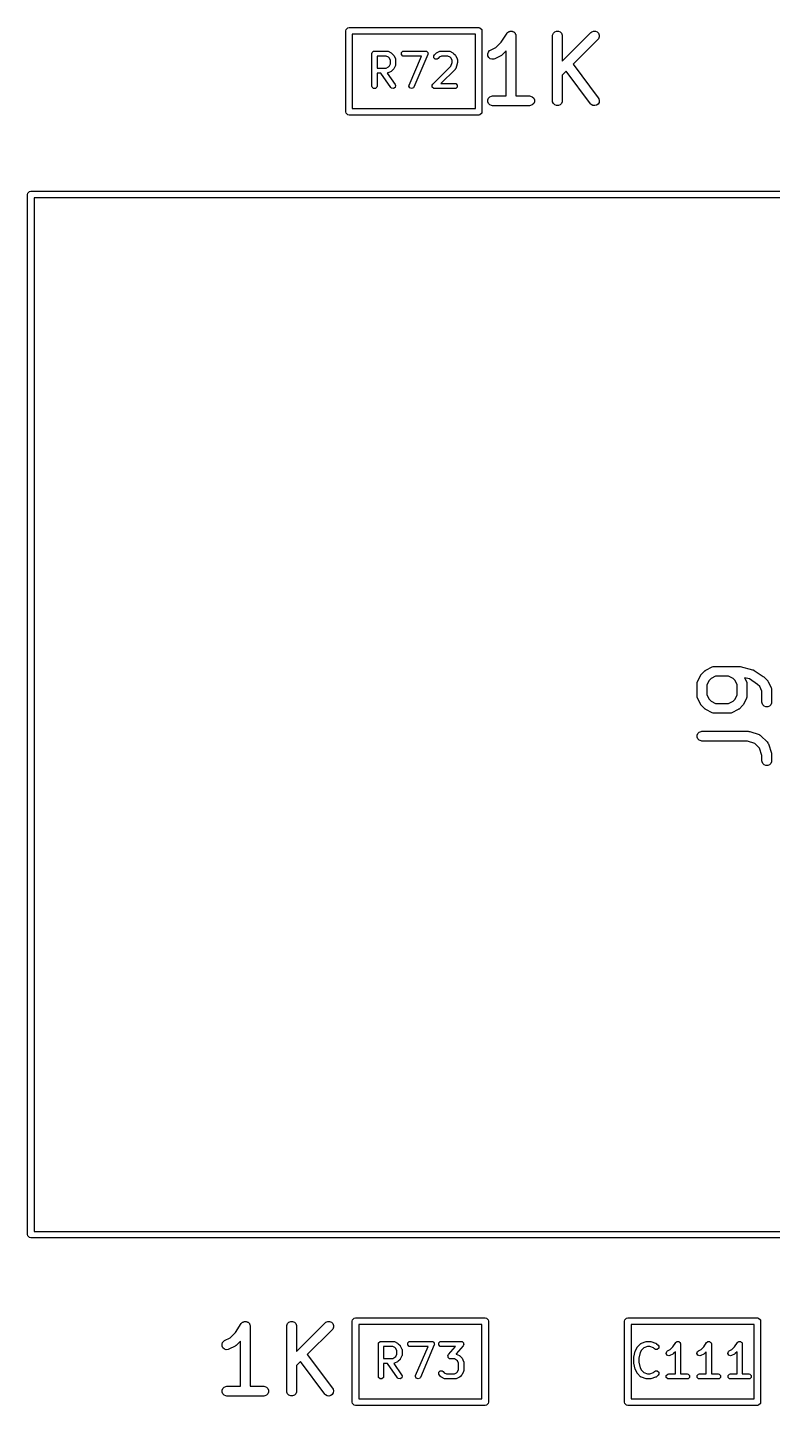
# Model space of a CAD drawing. Extents: x 1.56 to 6.49, y -4.6 to -1.37.
# Drawn here: x 1.557 to 2.009, y -3.271 to -2.434 of the extents above; entities that cross this region are included whole.
import ezdxf

# ---------------------------------------------------------------- set-up
doc = ezdxf.new("R2010")
doc.units = 0
doc.header["$MEASUREMENT"] = 0
doc.layers.add('BLACK', color=7, linetype='CONTINUOUS')

msp = doc.modelspace()

# ---------------------------------------------------------------- linework, layer by layer
at = {"layer": 'BLACK', "linetype": 'CONTINUOUS'}
for p, q in [((1.75015, -2.43527), (1.75122, -2.4342)), ((1.75122, -2.4342), (1.75197, -2.43406)), ((1.75197, -2.43406), (1.83071, -2.43406)), ((1.83071, -2.43406), (1.83146, -2.4342)), ((1.83146, -2.4342), (1.83253, -2.43527)), ((1.75, -2.43602), (1.75015, -2.43527)), ((1.75, -2.48524), (1.75, -2.43602)), ((1.75394, -2.43799), (1.75394, -2.48327)), ((1.82874, -2.43799), (1.75394, -2.43799)), ((1.82874, -2.48327), (1.82874, -2.43799)), ((1.83253, -2.43527), (1.83268, -2.43602)), ((1.83268, -2.43602), (1.83268, -2.48524)), ((1.84115, -2.44611), (1.84435, -2.44291)), ((1.84435, -2.44291), (1.84794, -2.43753)), ((1.84794, -2.43752), (1.8483, -2.43708)), ((1.84794, -2.43753), (1.84794, -2.43752)), ((1.84794, -2.43753), (1.84794, -2.43753)), ((1.84794, -2.43753), (1.84794, -2.43753)), ((1.8483, -2.43708), (1.84855, -2.43692)), ((1.84855, -2.43692), (1.84875, -2.43671)), ((1.84875, -2.43671), (1.84902, -2.4366)), ((1.84902, -2.4366), (1.84926, -2.43644)), ((1.84926, -2.43644), (1.84955, -2.43638)), ((1.84955, -2.43638), (1.84982, -2.43627)), ((1.84982, -2.43627), (1.85011, -2.43627)), ((1.85011, -2.43627), (1.85039, -2.43621)), ((1.85039, -2.43621), (1.85068, -2.43627)), ((1.85068, -2.43627), (1.85097, -2.43627)), ((1.85097, -2.43627), (1.85124, -2.43638)), ((1.85124, -2.43638), (1.85152, -2.43644)), ((1.85152, -2.43644), (1.85176, -2.4366)), ((1.85176, -2.4366), (1.85203, -2.43671)), ((1.85203, -2.43671), (1.85224, -2.43692)), ((1.85224, -2.43692), (1.85248, -2.43708)), ((1.85248, -2.43708), (1.85264, -2.43732)), ((1.85264, -2.43732), (1.85285, -2.43753)), ((1.85285, -2.43753), (1.85296, -2.43779)), ((1.85296, -2.43779), (1.85312, -2.43803)), ((1.85312, -2.43803), (1.85318, -2.43832)), ((1.85318, -2.43832), (1.85329, -2.43859)), ((1.85329, -2.43859), (1.85335, -2.43916)), ((1.85335, -2.43916), (1.85335, -2.43916)), ((1.85335, -2.43916), (1.85335, -2.43916)), ((1.85335, -2.43916), (1.85335, -2.43917)), ((1.85335, -2.43917), (1.85335, -2.47558)), ((1.87556, -2.43917), (1.87562, -2.43859)), ((1.87556, -2.47854), (1.87556, -2.43917)), ((1.87562, -2.43859), (1.87606, -2.43753)), ((1.87606, -2.43753), (1.87687, -2.43671)), ((1.87687, -2.43671), (1.87794, -2.43627)), ((1.87794, -2.43627), (1.87909, -2.43627)), ((1.87909, -2.43627), (1.88016, -2.43671)), ((1.88016, -2.43671), (1.88097, -2.43753)), ((1.88097, -2.43753), (1.88141, -2.43859)), ((1.88141, -2.43859), (1.88147, -2.43917)), ((1.88147, -2.45453), (1.89892, -2.43708)), ((1.88147, -2.43917), (1.88147, -2.45453)), ((1.9031, -2.44125), (1.88804, -2.45632)), ((1.89892, -2.43708), (1.89937, -2.43671)), ((1.89937, -2.43671), (1.90044, -2.43627)), ((1.90044, -2.43627), (1.90159, -2.43627)), ((1.90159, -2.43627), (1.90265, -2.43671)), ((1.90265, -2.43671), (1.90347, -2.43753)), ((1.90347, -2.44081), (1.9031, -2.44125)), ((1.90347, -2.43753), (1.90391, -2.43859)), ((1.90391, -2.43974), (1.90347, -2.44081)), ((1.90391, -2.43859), (1.90391, -2.43974)), ((1.76586, -2.44989), (1.76598, -2.44929)), ((1.76586, -2.46957), (1.76586, -2.44989)), ((1.76598, -2.44929), (1.76683, -2.44843)), ((1.76683, -2.44843), (1.76744, -2.44831)), ((1.76744, -2.44831), (1.77493, -2.44831)), ((1.77493, -2.44831), (1.77501, -2.44833)), ((1.77501, -2.44833), (1.77505, -2.44832)), ((1.77505, -2.44832), (1.77529, -2.44838)), ((1.77529, -2.44838), (1.77554, -2.44843)), ((1.77554, -2.44843), (1.77556, -2.44846)), ((1.77556, -2.44846), (1.77564, -2.44848)), ((1.77564, -2.44848), (1.77751, -2.44942)), ((1.77751, -2.44942), (1.77771, -2.44957)), ((1.77771, -2.44957), (1.77792, -2.44971)), ((1.77792, -2.44971), (1.77886, -2.45065)), ((1.77886, -2.45065), (1.779, -2.45086)), ((1.779, -2.45086), (1.77916, -2.45106)), ((1.77916, -2.45106), (1.78009, -2.45293)), ((1.78379, -2.44929), (1.78464, -2.44843)), ((1.78379, -2.45049), (1.78379, -2.44929)), ((1.78464, -2.45134), (1.78379, -2.45049)), ((1.78464, -2.44843), (1.78525, -2.44831)), ((1.78525, -2.44831), (1.79837, -2.44831)), ((1.79982, -2.45051), (1.79138, -2.47019)), ((1.79837, -2.44831), (1.79838, -2.44832)), ((1.79838, -2.44832), (1.79839, -2.44831)), ((1.79839, -2.44831), (1.7984, -2.44832)), ((1.7984, -2.44832), (1.79897, -2.44843)), ((1.79897, -2.44843), (1.7992, -2.44866)), ((1.7992, -2.44866), (1.7995, -2.44879)), ((1.7995, -2.44879), (1.79961, -2.44907)), ((1.79961, -2.44907), (1.79982, -2.44929)), ((1.79982, -2.44929), (1.79982, -2.44961)), ((1.79982, -2.44961), (1.79994, -2.44991)), ((1.79994, -2.44991), (1.79982, -2.45047)), ((1.79982, -2.45047), (1.79982, -2.45049)), ((1.79982, -2.45049), (1.79982, -2.4505)), ((1.79982, -2.4505), (1.79982, -2.45051)), ((1.80348, -2.45116), (1.80382, -2.45065)), ((1.80348, -2.45237), (1.80348, -2.45116)), ((1.80382, -2.45065), (1.80475, -2.44971)), ((1.80475, -2.44971), (1.80496, -2.44957)), ((1.80496, -2.44957), (1.80516, -2.44942)), ((1.80516, -2.44942), (1.80704, -2.44848)), ((1.80704, -2.44848), (1.80711, -2.44846)), ((1.80711, -2.44846), (1.80714, -2.44843)), ((1.80714, -2.44843), (1.80739, -2.44838)), ((1.80739, -2.44838), (1.80763, -2.44832)), ((1.80763, -2.44832), (1.80767, -2.44833)), ((1.80767, -2.44833), (1.80774, -2.44831)), ((1.80774, -2.44831), (1.81243, -2.44831)), ((1.81243, -2.44831), (1.81251, -2.44833)), ((1.81251, -2.44833), (1.81254, -2.44832)), ((1.81254, -2.44832), (1.81278, -2.44838)), ((1.81278, -2.44838), (1.81303, -2.44843)), ((1.81303, -2.44843), (1.81306, -2.44846)), ((1.81306, -2.44846), (1.81313, -2.44848)), ((1.81313, -2.44848), (1.81501, -2.44942)), ((1.81501, -2.44942), (1.81521, -2.44957)), ((1.81521, -2.44957), (1.81542, -2.44971)), ((1.81542, -2.44971), (1.81636, -2.45065)), ((1.81636, -2.45065), (1.8165, -2.45086)), ((1.8165, -2.45086), (1.81665, -2.45106)), ((1.81665, -2.45106), (1.81759, -2.45293)), ((1.83622, -2.45005), (1.83658, -2.44895)), ((1.8363, -2.45119), (1.83622, -2.45005)), ((1.83681, -2.45223), (1.8363, -2.45119)), ((1.83658, -2.44895), (1.83733, -2.44808)), ((1.83733, -2.44808), (1.83782, -2.44777)), ((1.83782, -2.44777), (1.84115, -2.44611)), ((1.84422, -2.45118), (1.84047, -2.45306)), ((1.84446, -2.45102), (1.84422, -2.45118)), ((1.84454, -2.451), (1.84446, -2.45102)), ((1.84462, -2.45093), (1.84454, -2.451)), ((1.84471, -2.45087), (1.84462, -2.45093)), ((1.84476, -2.45081), (1.84471, -2.45087)), ((1.84498, -2.45063), (1.84476, -2.45081)), ((1.84744, -2.44817), (1.84498, -2.45063)), ((1.84744, -2.47558), (1.84744, -2.44817)), ((1.77456, -2.45146), (1.76901, -2.45146)), ((1.76901, -2.45146), (1.76901, -2.45862)), ((1.76901, -2.45862), (1.77456, -2.45862)), ((1.77588, -2.45212), (1.77456, -2.45146)), ((1.77456, -2.45862), (1.77588, -2.45797)), ((1.77645, -2.4527), (1.77588, -2.45212)), ((1.77588, -2.45797), (1.77645, -2.45739)), ((1.77711, -2.45401), (1.77645, -2.4527)), ((1.77645, -2.45739), (1.77711, -2.45608)), ((1.77711, -2.45608), (1.77711, -2.45401)), ((1.77886, -2.45944), (1.77792, -2.46038)), ((1.779, -2.45923), (1.77886, -2.45944)), ((1.77916, -2.45903), (1.779, -2.45923)), ((1.78009, -2.45715), (1.77916, -2.45903)), ((1.78009, -2.45293), (1.78011, -2.45301)), ((1.78011, -2.45708), (1.78009, -2.45715)), ((1.78011, -2.45301), (1.78014, -2.45303)), ((1.78014, -2.45705), (1.78011, -2.45708)), ((1.78014, -2.45303), (1.78019, -2.45328)), ((1.78019, -2.4568), (1.78014, -2.45705)), ((1.78019, -2.45328), (1.78025, -2.45353)), ((1.78025, -2.45656), (1.78019, -2.4568)), ((1.78025, -2.45353), (1.78024, -2.45356)), ((1.78024, -2.45356), (1.78026, -2.45364)), ((1.78026, -2.45645), (1.78024, -2.45653)), ((1.78024, -2.45653), (1.78025, -2.45656)), ((1.78026, -2.45364), (1.78026, -2.45645)), ((1.78525, -2.45146), (1.78464, -2.45134)), ((1.79598, -2.45146), (1.78525, -2.45146)), ((1.78849, -2.46895), (1.79598, -2.45146)), ((1.80288, -2.46846), (1.81387, -2.45747)), ((1.80433, -2.45322), (1.80348, -2.45237)), ((1.80553, -2.45322), (1.80433, -2.45322)), ((1.80604, -2.45288), (1.80553, -2.45322)), ((1.8068, -2.45212), (1.80604, -2.45288)), ((1.80811, -2.45146), (1.8068, -2.45212)), ((1.81636, -2.45944), (1.8078, -2.468)), ((1.81206, -2.45146), (1.80811, -2.45146)), ((1.81337, -2.45212), (1.81206, -2.45146)), ((1.81395, -2.4527), (1.81337, -2.45212)), ((1.81387, -2.45747), (1.8146, -2.45526)), ((1.8146, -2.45401), (1.81395, -2.4527)), ((1.8146, -2.45526), (1.8146, -2.45401)), ((1.8164, -2.45937), (1.81636, -2.45944)), ((1.81643, -2.45936), (1.8164, -2.45937)), ((1.81656, -2.45914), (1.81643, -2.45936)), ((1.8167, -2.45893), (1.81656, -2.45914)), ((1.81674, -2.45882), (1.8167, -2.45889)), ((1.8167, -2.45889), (1.8167, -2.45893)), ((1.81767, -2.45601), (1.81674, -2.45882)), ((1.81759, -2.45293), (1.81761, -2.45301)), ((1.81761, -2.45301), (1.81763, -2.45303)), ((1.81763, -2.45303), (1.81768, -2.45328)), ((1.8177, -2.45576), (1.81767, -2.45601)), ((1.81768, -2.45328), (1.81775, -2.45353)), ((1.81775, -2.45551), (1.8177, -2.45576)), ((1.81775, -2.45353), (1.81774, -2.45356)), ((1.81774, -2.45356), (1.81775, -2.45364)), ((1.81775, -2.45364), (1.81775, -2.45551)), ((1.83768, -2.45298), (1.83681, -2.45223)), ((1.83878, -2.45334), (1.83768, -2.45298)), ((1.83993, -2.45326), (1.83878, -2.45334)), ((1.84047, -2.45306), (1.83993, -2.45326)), ((1.88804, -2.45632), (1.90337, -2.47676)), ((1.7713, -2.46177), (1.76901, -2.46177)), ((1.76901, -2.46177), (1.76901, -2.46957)), ((1.77739, -2.47048), (1.7713, -2.46177)), ((1.77529, -2.4617), (1.77513, -2.46175)), ((1.77513, -2.46175), (1.77997, -2.46867)), ((1.77554, -2.46165), (1.77529, -2.4617)), ((1.77556, -2.46163), (1.77554, -2.46165)), ((1.77564, -2.46161), (1.77556, -2.46163)), ((1.77751, -2.46067), (1.77564, -2.46161)), ((1.77771, -2.46052), (1.77751, -2.46067)), ((1.77792, -2.46038), (1.77771, -2.46052)), ((1.8078, -2.468), (1.81618, -2.468)), ((1.81618, -2.468), (1.81678, -2.46812)), ((1.88382, -2.46053), (1.88147, -2.46289)), ((1.88147, -2.46289), (1.88147, -2.47854)), ((1.89865, -2.48031), (1.88382, -2.46053)), ((1.76598, -2.47018), (1.76586, -2.46957)), ((1.76683, -2.47103), (1.76598, -2.47018)), ((1.76804, -2.47103), (1.76683, -2.47103)), ((1.76889, -2.47018), (1.76804, -2.47103)), ((1.76901, -2.46957), (1.76889, -2.47018)), ((1.77784, -2.4709), (1.77739, -2.47048)), ((1.77902, -2.47111), (1.77784, -2.4709)), ((1.78001, -2.47042), (1.77902, -2.47111)), ((1.77997, -2.46867), (1.78022, -2.46923)), ((1.78022, -2.46923), (1.78001, -2.47042)), ((1.78836, -2.46955), (1.78849, -2.46895)), ((1.78881, -2.47067), (1.78836, -2.46955)), ((1.78991, -2.47115), (1.78881, -2.47067)), ((1.79103, -2.4707), (1.78991, -2.47115)), ((1.79138, -2.47019), (1.79103, -2.4707)), ((1.80254, -2.46897), (1.80288, -2.46846)), ((1.80254, -2.47018), (1.80254, -2.46897)), ((1.80339, -2.47103), (1.80254, -2.47018)), ((1.80399, -2.47115), (1.80339, -2.47103)), ((1.81618, -2.47115), (1.80399, -2.47115)), ((1.81678, -2.47103), (1.81618, -2.47115)), ((1.81678, -2.46812), (1.81763, -2.46897)), ((1.81763, -2.47018), (1.81678, -2.47103)), ((1.81763, -2.46897), (1.81763, -2.47018)), ((1.83669, -2.4769), (1.8375, -2.47608)), ((1.8375, -2.47608), (1.83857, -2.47564)), ((1.83857, -2.47564), (1.83915, -2.47558)), ((1.83915, -2.47558), (1.84744, -2.47558)), ((1.85335, -2.47558), (1.86164, -2.47558)), ((1.86164, -2.47558), (1.86222, -2.47564)), ((1.86222, -2.47564), (1.86328, -2.47608)), ((1.86328, -2.47608), (1.8641, -2.4769)), ((1.75394, -2.48327), (1.82874, -2.48327)), ((1.83625, -2.47796), (1.83669, -2.4769)), ((1.83625, -2.47911), (1.83625, -2.47796)), ((1.83669, -2.48018), (1.83625, -2.47911)), ((1.8375, -2.48099), (1.83669, -2.48018)), ((1.83857, -2.48143), (1.8375, -2.48099)), ((1.83915, -2.48149), (1.83857, -2.48143)), ((1.86164, -2.48149), (1.83915, -2.48149)), ((1.86222, -2.48143), (1.86164, -2.48149)), ((1.86328, -2.48099), (1.86222, -2.48143)), ((1.8641, -2.48018), (1.86328, -2.48099)), ((1.8641, -2.4769), (1.86454, -2.47796)), ((1.86454, -2.47911), (1.8641, -2.48018)), ((1.86454, -2.47796), (1.86454, -2.47911)), ((1.87562, -2.47911), (1.87556, -2.47854)), ((1.87606, -2.48018), (1.87562, -2.47911)), ((1.87687, -2.48099), (1.87606, -2.48018)), ((1.87794, -2.48143), (1.87687, -2.48099)), ((1.87909, -2.48143), (1.87794, -2.48143)), ((1.88016, -2.48099), (1.87909, -2.48143)), ((1.88097, -2.48018), (1.88016, -2.48099)), ((1.88141, -2.47911), (1.88097, -2.48018)), ((1.88147, -2.47854), (1.88141, -2.47911)), ((1.89904, -2.48073), (1.89865, -2.48031)), ((1.90003, -2.48132), (1.89904, -2.48073)), ((1.90117, -2.48148), (1.90003, -2.48132)), ((1.90229, -2.4812), (1.90117, -2.48148)), ((1.90321, -2.48051), (1.90229, -2.4812)), ((1.9038, -2.47952), (1.90321, -2.48051)), ((1.90337, -2.47676), (1.90367, -2.47726)), ((1.90367, -2.47726), (1.90396, -2.47838)), ((1.90396, -2.47838), (1.9038, -2.47952)), ((1.75015, -2.48599), (1.75, -2.48524)), ((1.75122, -2.48705), (1.75015, -2.48599)), ((1.75197, -2.4872), (1.75122, -2.48705)), ((1.83071, -2.4872), (1.75197, -2.4872)), ((1.83146, -2.48705), (1.83071, -2.4872)), ((1.83253, -2.48599), (1.83146, -2.48705)), ((1.83268, -2.48524), (1.83253, -2.48599)), ((1.55669, -2.53543), (1.55684, -2.53468)), ((1.55684, -2.53468), (1.55791, -2.53361)), ((1.55791, -2.53361), (1.55866, -2.53346)), ((1.55866, -2.53346), (2.19921, -2.53346)), ((1.55669, -3.16693), (1.55669, -2.53543)), ((1.56063, -2.5374), (1.56063, -3.16496)), ((2.1984, -2.5374), (1.56063, -2.5374)), ((1.96369, -2.83111), (1.96557, -2.82736)), ((1.96557, -2.82736), (1.96572, -2.82712)), ((1.96572, -2.82712), (1.96575, -2.82704)), ((1.96575, -2.82704), (1.96582, -2.82696)), ((1.96582, -2.82696), (1.96587, -2.82687)), ((1.96587, -2.82687), (1.96593, -2.82682)), ((1.96593, -2.82682), (1.96612, -2.8266)), ((1.96612, -2.8266), (1.96799, -2.82472)), ((1.96799, -2.82472), (1.96822, -2.82454)), ((1.96822, -2.82454), (1.96827, -2.82448)), ((1.96827, -2.82448), (1.96836, -2.82442)), ((1.96836, -2.82442), (1.96844, -2.82435)), ((1.96844, -2.82435), (1.96851, -2.82432)), ((1.96851, -2.82432), (1.96876, -2.82417)), ((1.96876, -2.82417), (1.97251, -2.82229)), ((1.97251, -2.82229), (1.97305, -2.82209)), ((1.97305, -2.82209), (1.97316, -2.82208)), ((1.97316, -2.82208), (1.97325, -2.82204)), ((1.97325, -2.82204), (1.97383, -2.82198)), ((1.97383, -2.82198), (1.98883, -2.82198)), ((1.98883, -2.82198), (1.98893, -2.82199)), ((1.98893, -2.82199), (1.98897, -2.82199)), ((1.98897, -2.82199), (1.98919, -2.82202)), ((1.98919, -2.82202), (1.9894, -2.82204)), ((1.9894, -2.82204), (1.98944, -2.82205)), ((1.98944, -2.82205), (1.98954, -2.82207)), ((1.98954, -2.82207), (1.99704, -2.82394)), ((1.99704, -2.82394), (1.99738, -2.82407)), ((1.99738, -2.82407), (1.99745, -2.82408)), ((1.99745, -2.82408), (1.99752, -2.82411)), ((1.99752, -2.82411), (1.99759, -2.82414)), ((1.99759, -2.82414), (1.99765, -2.82418)), ((1.99765, -2.82418), (1.99797, -2.82435)), ((1.99797, -2.82435), (2.00359, -2.8281)), ((1.96338, -2.83243), (1.96344, -2.83186)), ((1.96338, -2.83993), (1.96338, -2.83243)), ((1.96344, -2.83186), (1.96348, -2.83176)), ((1.96348, -2.83165), (1.96369, -2.83111)), ((1.96348, -2.83176), (1.96348, -2.83165)), ((1.97063, -2.83043), (1.96928, -2.83313)), ((1.96928, -2.83313), (1.96928, -2.83924)), ((1.97183, -2.82924), (1.97063, -2.83043)), ((1.97453, -2.82789), (1.97183, -2.82924)), ((1.98251, -2.82789), (1.97453, -2.82789)), ((1.9852, -2.82924), (1.98251, -2.82789)), ((1.9864, -2.83043), (1.9852, -2.82924)), ((1.98775, -2.83313), (1.9864, -2.83043)), ((1.98775, -2.83924), (1.98775, -2.83313)), ((1.99512, -2.82955), (1.9922, -2.82882)), ((1.9922, -2.82882), (1.99334, -2.83111)), ((1.99334, -2.83111), (1.99355, -2.83165)), ((1.99355, -2.83165), (1.99356, -2.83176)), ((1.99356, -2.83176), (1.9936, -2.83186)), ((1.9936, -2.83186), (1.99366, -2.83243)), ((1.99366, -2.83243), (1.99366, -2.83993)), ((2.00007, -2.83285), (1.99512, -2.82955)), ((2.0014, -2.83418), (2.00007, -2.83285)), ((2.00275, -2.83688), (2.0014, -2.83418)), ((2.00359, -2.8281), (2.00359, -2.8281)), ((2.00359, -2.8281), (2.00359, -2.8281)), ((2.00359, -2.8281), (2.00381, -2.82828)), ((2.00381, -2.82828), (2.00404, -2.82847)), ((2.00404, -2.82847), (2.00404, -2.82847)), ((2.00404, -2.82847), (2.00404, -2.82847)), ((2.00404, -2.82847), (2.00591, -2.83035)), ((2.00591, -2.83035), (2.0061, -2.83057)), ((2.0061, -2.83057), (2.00616, -2.83062)), ((2.00616, -2.83062), (2.00622, -2.83071)), ((2.00622, -2.83071), (2.00628, -2.83079)), ((2.00628, -2.83079), (2.00631, -2.83086)), ((2.00631, -2.83086), (2.00647, -2.83111)), ((2.00647, -2.83111), (2.00834, -2.83486)), ((2.00834, -2.83486), (2.00855, -2.8354)), ((2.00855, -2.8354), (2.00856, -2.83551)), ((2.00856, -2.83551), (2.0086, -2.83561)), ((2.0086, -2.83561), (2.00865, -2.83618)), ((1.96344, -2.84051), (1.96338, -2.83993)), ((1.96348, -2.84061), (1.96344, -2.84051)), ((1.96348, -2.84071), (1.96348, -2.84061)), ((1.96369, -2.84125), (1.96348, -2.84071)), ((1.96557, -2.845), (1.96369, -2.84125)), ((1.96928, -2.83924), (1.97063, -2.84193)), ((1.97063, -2.84193), (1.97183, -2.84313)), ((1.97183, -2.84313), (1.97453, -2.84448)), ((1.97453, -2.84448), (1.98251, -2.84448)), ((1.98251, -2.84448), (1.9852, -2.84313)), ((1.9852, -2.84313), (1.9864, -2.84193)), ((1.9864, -2.84193), (1.98775, -2.83924)), ((1.99334, -2.84125), (1.99147, -2.845)), ((1.99355, -2.84071), (1.99334, -2.84125)), ((1.99356, -2.84061), (1.99355, -2.84071)), ((1.9936, -2.84051), (1.99356, -2.84061)), ((1.99366, -2.83993), (1.9936, -2.84051)), ((2.00275, -2.84368), (2.00275, -2.83688)), ((2.00281, -2.84426), (2.00275, -2.84368)), ((2.00325, -2.84532), (2.00281, -2.84426)), ((2.0086, -2.84426), (2.00816, -2.84532)), ((2.00865, -2.84368), (2.0086, -2.84426)), ((2.00865, -2.83618), (2.00865, -2.84368)), ((1.96572, -2.84525), (1.96557, -2.845)), ((1.96575, -2.84532), (1.96572, -2.84525)), ((1.96582, -2.8454), (1.96575, -2.84532)), ((1.96587, -2.84549), (1.96582, -2.8454)), ((1.96593, -2.84554), (1.96587, -2.84549)), ((1.96612, -2.84577), (1.96593, -2.84554)), ((1.96799, -2.84764), (1.96612, -2.84577)), ((1.96822, -2.84783), (1.96799, -2.84764)), ((1.96827, -2.84789), (1.96822, -2.84783)), ((1.96836, -2.84795), (1.96827, -2.84789)), ((1.96844, -2.84801), (1.96836, -2.84795)), ((1.96851, -2.84804), (1.96844, -2.84801)), ((1.96876, -2.8482), (1.96851, -2.84804)), ((1.97251, -2.85007), (1.96876, -2.8482)), ((1.97305, -2.85028), (1.97251, -2.85007)), ((1.97316, -2.85029), (1.97305, -2.85028)), ((1.97325, -2.85033), (1.97316, -2.85029)), ((1.97383, -2.85038), (1.97325, -2.85033)), ((1.9832, -2.85038), (1.97383, -2.85038)), ((1.98378, -2.85033), (1.9832, -2.85038)), ((1.98388, -2.85029), (1.98378, -2.85033)), ((1.98398, -2.85028), (1.98388, -2.85029)), ((1.98452, -2.85007), (1.98398, -2.85028)), ((1.98827, -2.8482), (1.98452, -2.85007)), ((1.98852, -2.84804), (1.98827, -2.8482)), ((1.98859, -2.84801), (1.98852, -2.84804)), ((1.98868, -2.84795), (1.98859, -2.84801)), ((1.98876, -2.84789), (1.98868, -2.84795)), ((1.98882, -2.84783), (1.98876, -2.84789)), ((1.98904, -2.84764), (1.98882, -2.84783)), ((1.99092, -2.84577), (1.98904, -2.84764)), ((1.9911, -2.84554), (1.99092, -2.84577)), ((1.99116, -2.84549), (1.9911, -2.84554)), ((1.99122, -2.8454), (1.99116, -2.84549)), ((1.99128, -2.84532), (1.99122, -2.8454)), ((1.99131, -2.84525), (1.99128, -2.84532)), ((1.99147, -2.845), (1.99131, -2.84525)), ((2.00406, -2.84614), (2.00325, -2.84532)), ((2.00513, -2.84658), (2.00406, -2.84614)), ((2.00628, -2.84658), (2.00513, -2.84658)), ((2.00734, -2.84614), (2.00628, -2.84658)), ((2.00816, -2.84532), (2.00734, -2.84614)), ((1.96344, -2.86373), (1.96388, -2.86266)), ((1.96344, -2.86488), (1.96344, -2.86373)), ((1.96388, -2.86594), (1.96344, -2.86488)), ((1.96388, -2.86266), (1.96469, -2.86185)), ((1.96469, -2.86676), (1.96388, -2.86594)), ((1.96469, -2.86185), (1.96576, -2.86141)), ((1.96576, -2.8672), (1.96469, -2.86676)), ((1.96576, -2.86141), (1.96633, -2.86135)), ((1.96633, -2.86726), (1.96576, -2.8672)), ((1.96633, -2.86135), (1.99445, -2.86135)), ((1.99397, -2.86726), (1.96633, -2.86726)), ((1.99848, -2.86876), (1.99397, -2.86726)), ((1.99445, -2.86135), (1.99474, -2.86138)), ((1.99474, -2.86138), (1.99482, -2.86137)), ((1.99482, -2.86137), (1.99492, -2.8614)), ((1.99492, -2.8614), (1.99503, -2.86141)), ((1.99503, -2.86141), (1.9951, -2.86144)), ((1.9951, -2.86144), (1.99539, -2.8615)), ((1.99539, -2.8615), (2.00101, -2.86338)), ((2.00125, -2.87152), (1.99848, -2.86876)), ((2.00101, -2.86338), (2.00154, -2.86361)), ((2.00154, -2.86361), (2.00162, -2.86368)), ((2.00162, -2.86368), (2.00172, -2.86372)), ((2.00172, -2.86372), (2.00217, -2.86409)), ((2.00217, -2.86409), (2.00591, -2.86784)), ((2.00591, -2.86784), (2.00628, -2.86829)), ((2.00628, -2.86829), (2.00632, -2.86839)), ((2.00632, -2.86839), (2.00639, -2.86847)), ((2.00639, -2.86847), (2.00663, -2.86899)), ((2.00663, -2.86899), (2.0085, -2.87462)), ((2.00275, -2.87603), (2.00125, -2.87152)), ((2.00275, -2.8793), (2.00275, -2.87603)), ((2.0085, -2.87462), (2.00857, -2.8749)), ((2.00857, -2.8749), (2.0086, -2.87498)), ((2.0086, -2.87498), (2.00861, -2.87508)), ((2.00861, -2.87508), (2.00863, -2.87518)), ((2.00863, -2.87518), (2.00863, -2.87526)), ((2.00863, -2.87526), (2.00865, -2.87555)), ((2.00865, -2.87555), (2.00865, -2.8793)), ((2.00281, -2.87988), (2.00275, -2.8793)), ((2.00325, -2.88094), (2.00281, -2.87988)), ((2.00406, -2.88176), (2.00325, -2.88094)), ((2.00513, -2.8822), (2.00406, -2.88176)), ((2.00628, -2.8822), (2.00513, -2.8822)), ((2.00734, -2.88176), (2.00628, -2.8822)), ((2.00816, -2.88094), (2.00734, -2.88176)), ((2.0086, -2.87988), (2.00816, -2.88094)), ((2.00865, -2.8793), (2.0086, -2.87988)), ((1.55684, -3.16768), (1.55669, -3.16693)), ((1.55791, -3.16875), (1.55684, -3.16768)), ((1.55866, -3.1689), (1.55791, -3.16875)), ((2.39724, -3.1689), (1.55866, -3.1689)), ((1.56063, -3.16496), (2.39528, -3.16496)), ((1.68652, -3.22099), (1.68689, -3.22054)), ((1.68689, -3.22054), (1.68713, -3.22038)), ((1.68713, -3.22038), (1.68734, -3.22018)), ((1.68734, -3.22018), (1.6876, -3.22006)), ((1.6876, -3.22006), (1.68784, -3.2199)), ((1.68784, -3.2199), (1.68813, -3.21985)), ((1.68813, -3.21985), (1.6884, -3.21973)), ((1.6884, -3.21973), (1.68869, -3.21973)), ((1.68869, -3.21973), (1.68897, -3.21968)), ((1.68897, -3.21968), (1.68926, -3.21973)), ((1.68926, -3.21973), (1.68955, -3.21973)), ((1.68955, -3.21973), (1.68982, -3.21985)), ((1.68982, -3.21985), (1.6901, -3.2199)), ((1.6901, -3.2199), (1.69035, -3.22006)), ((1.69035, -3.22006), (1.69062, -3.22018)), ((1.69062, -3.22018), (1.69082, -3.22038)), ((1.69082, -3.22038), (1.69106, -3.22054)), ((1.69106, -3.22054), (1.69122, -3.22078)), ((1.69122, -3.22078), (1.69143, -3.22099)), ((1.71464, -3.22099), (1.71546, -3.22018)), ((1.71546, -3.22018), (1.71652, -3.21973)), ((1.71652, -3.21973), (1.71767, -3.21973)), ((1.71767, -3.21973), (1.71874, -3.22018)), ((1.71874, -3.22018), (1.71955, -3.22099)), ((1.72005, -3.238), (1.73751, -3.22054)), ((1.73751, -3.22054), (1.73795, -3.22018)), ((1.73795, -3.22018), (1.73902, -3.21973)), ((1.73902, -3.21973), (1.74017, -3.21973)), ((1.74017, -3.21973), (1.74124, -3.22018)), ((1.74124, -3.22018), (1.74205, -3.22099)), ((1.75394, -3.21949), (1.75409, -3.21873)), ((1.75394, -3.2687), (1.75394, -3.21949)), ((1.75409, -3.21873), (1.75515, -3.21767)), ((1.75515, -3.21767), (1.75591, -3.21752)), ((1.75591, -3.21752), (1.83465, -3.21752)), ((1.83465, -3.21752), (1.8354, -3.21767)), ((1.8354, -3.21767), (1.83646, -3.21873)), ((1.83646, -3.21873), (1.83661, -3.21949)), ((1.83661, -3.21949), (1.83661, -3.2687)), ((1.91929, -3.21949), (1.91944, -3.21873)), ((1.91929, -3.2687), (1.91929, -3.21949)), ((1.91944, -3.21873), (1.92051, -3.21767)), ((1.92051, -3.21767), (1.92126, -3.21752)), ((1.92126, -3.21752), (2, -3.21752)), ((2, -3.21752), (2.00075, -3.21767)), ((2.00075, -3.21767), (2.00182, -3.21873)), ((2.00182, -3.21873), (2.00197, -3.21949)), ((2.00197, -3.21949), (2.00197, -3.2687)), ((1.67973, -3.22958), (1.68293, -3.22637)), ((1.68293, -3.22637), (1.68652, -3.22099)), ((1.68652, -3.22099), (1.68652, -3.22099)), ((1.68652, -3.22099), (1.68652, -3.22099)), ((1.68652, -3.22099), (1.68652, -3.22099)), ((1.69143, -3.22099), (1.69154, -3.22126)), ((1.69154, -3.22126), (1.6917, -3.2215)), ((1.6917, -3.2215), (1.69176, -3.22178)), ((1.69176, -3.22178), (1.69187, -3.22205)), ((1.69187, -3.22205), (1.69193, -3.22262)), ((1.69193, -3.22262), (1.69193, -3.22263)), ((1.69193, -3.22263), (1.69193, -3.22263)), ((1.69193, -3.22263), (1.69193, -3.22263)), ((1.69193, -3.22263), (1.69193, -3.25905)), ((1.71415, -3.22263), (1.7142, -3.22205)), ((1.71415, -3.262), (1.71415, -3.22263)), ((1.7142, -3.22205), (1.71464, -3.22099)), ((1.71955, -3.22099), (1.71999, -3.22205)), ((1.71999, -3.22205), (1.72005, -3.22263)), ((1.72005, -3.22263), (1.72005, -3.238)), ((1.74168, -3.22472), (1.72662, -3.23978)), ((1.74205, -3.22427), (1.74168, -3.22472)), ((1.74205, -3.22099), (1.74249, -3.22205)), ((1.74249, -3.22321), (1.74205, -3.22427)), ((1.74249, -3.22205), (1.74249, -3.22321)), ((1.75787, -3.22146), (1.75787, -3.26673)), ((1.83268, -3.22146), (1.75787, -3.22146)), ((1.83268, -3.26673), (1.83268, -3.22146)), ((1.92323, -3.22146), (1.92323, -3.26673)), ((1.99803, -3.22146), (1.92323, -3.22146)), ((1.99803, -3.26673), (1.99803, -3.22146)), ((1.6748, -3.23351), (1.67516, -3.23242)), ((1.67488, -3.23466), (1.6748, -3.23351)), ((1.6754, -3.23569), (1.67488, -3.23466)), ((1.67516, -3.23242), (1.67592, -3.23155)), ((1.67627, -3.23644), (1.6754, -3.23569)), ((1.67592, -3.23155), (1.67641, -3.23124)), ((1.67736, -3.23681), (1.67627, -3.23644)), ((1.67641, -3.23124), (1.67973, -3.22958)), ((1.67851, -3.23673), (1.67736, -3.23681)), ((1.67905, -3.23652), (1.67851, -3.23673)), ((1.6828, -3.23465), (1.67905, -3.23652)), ((1.68305, -3.23449), (1.6828, -3.23465)), ((1.68312, -3.23446), (1.68305, -3.23449)), ((1.6832, -3.23439), (1.68312, -3.23446)), ((1.68329, -3.23434), (1.6832, -3.23439)), ((1.68334, -3.23428), (1.68329, -3.23434)), ((1.68357, -3.23409), (1.68334, -3.23428)), ((1.68602, -3.23163), (1.68357, -3.23409)), ((1.68602, -3.25905), (1.68602, -3.23163)), ((1.7698, -3.23335), (1.76992, -3.23275)), ((1.7698, -3.25304), (1.7698, -3.23335)), ((1.76992, -3.23275), (1.77077, -3.2319)), ((1.77077, -3.2319), (1.77137, -3.23178)), ((1.77137, -3.23178), (1.77887, -3.23178)), ((1.7785, -3.23493), (1.77295, -3.23493)), ((1.77295, -3.23493), (1.77295, -3.24209)), ((1.77981, -3.23558), (1.7785, -3.23493)), ((1.77887, -3.23178), (1.77895, -3.23179)), ((1.77895, -3.23179), (1.77898, -3.23178)), ((1.77898, -3.23178), (1.77923, -3.23185)), ((1.77923, -3.23185), (1.77947, -3.2319)), ((1.77947, -3.2319), (1.7795, -3.23192)), ((1.7795, -3.23192), (1.77958, -3.23194)), ((1.77958, -3.23194), (1.78145, -3.23288)), ((1.78039, -3.23616), (1.77981, -3.23558)), ((1.78105, -3.23747), (1.78039, -3.23616)), ((1.78105, -3.23954), (1.78105, -3.23747)), ((1.78145, -3.23288), (1.78165, -3.23304)), ((1.78165, -3.23304), (1.78186, -3.23318)), ((1.78186, -3.23318), (1.7828, -3.23411)), ((1.7828, -3.23411), (1.78294, -3.23432)), ((1.78294, -3.23432), (1.78309, -3.23452)), ((1.78309, -3.23452), (1.78403, -3.2364)), ((1.78403, -3.2364), (1.78405, -3.23647)), ((1.78405, -3.23647), (1.78408, -3.2365)), ((1.78408, -3.2365), (1.78413, -3.23675)), ((1.78413, -3.23675), (1.78419, -3.23699)), ((1.78419, -3.23699), (1.78418, -3.23702)), ((1.78418, -3.23702), (1.7842, -3.2371)), ((1.7842, -3.2371), (1.7842, -3.23991)), ((1.78773, -3.23275), (1.78858, -3.2319)), ((1.78773, -3.23395), (1.78773, -3.23275)), ((1.78858, -3.23481), (1.78773, -3.23395)), ((1.78858, -3.2319), (1.78918, -3.23178)), ((1.78918, -3.23493), (1.78858, -3.23481)), ((1.78918, -3.23178), (1.80231, -3.23178)), ((1.79992, -3.23493), (1.78918, -3.23493)), ((1.79242, -3.25242), (1.79992, -3.23493)), ((1.80375, -3.23397), (1.79532, -3.25366)), ((1.80231, -3.23178), (1.80232, -3.23178)), ((1.80232, -3.23178), (1.80233, -3.23178)), ((1.80233, -3.23178), (1.80234, -3.23178)), ((1.80234, -3.23178), (1.80291, -3.2319)), ((1.80291, -3.2319), (1.80314, -3.23213)), ((1.80314, -3.23213), (1.80343, -3.23225)), ((1.80343, -3.23225), (1.80355, -3.23253)), ((1.80355, -3.23253), (1.80376, -3.23275)), ((1.80376, -3.23396), (1.80375, -3.23397)), ((1.80376, -3.23275), (1.80376, -3.23307)), ((1.80376, -3.23307), (1.80388, -3.23337)), ((1.80388, -3.23337), (1.80376, -3.23394)), ((1.80376, -3.23394), (1.80376, -3.23395)), ((1.80376, -3.23395), (1.80376, -3.23396)), ((1.80648, -3.23275), (1.80733, -3.2319)), ((1.80648, -3.23395), (1.80648, -3.23275)), ((1.80733, -3.23481), (1.80648, -3.23395)), ((1.80733, -3.2319), (1.80793, -3.23178)), ((1.80793, -3.23493), (1.80733, -3.23481)), ((1.80793, -3.23178), (1.82012, -3.23178)), ((1.81665, -3.23493), (1.80793, -3.23493)), ((1.81237, -3.23981), (1.81665, -3.23493)), ((1.8213, -3.23439), (1.81693, -3.23939)), ((1.82012, -3.23178), (1.82056, -3.23186)), ((1.82056, -3.23186), (1.82062, -3.23186)), ((1.82062, -3.23186), (1.82065, -3.23188)), ((1.82065, -3.23188), (1.82072, -3.2319)), ((1.82072, -3.2319), (1.82111, -3.23229)), ((1.82111, -3.23229), (1.82153, -3.23265)), ((1.82152, -3.234), (1.8213, -3.23439)), ((1.82157, -3.23395), (1.82152, -3.234)), ((1.82153, -3.23265), (1.82153, -3.23271)), ((1.82153, -3.23271), (1.82157, -3.23275)), ((1.82157, -3.23275), (1.82157, -3.2333)), ((1.82157, -3.2333), (1.82161, -3.23386)), ((1.82161, -3.23386), (1.82157, -3.23392)), ((1.82157, -3.23392), (1.82157, -3.23395)), ((1.92489, -3.24141), (1.92583, -3.23766)), ((1.92583, -3.23766), (1.9259, -3.2375)), ((1.9259, -3.2375), (1.92594, -3.23733)), ((1.92594, -3.23733), (1.92688, -3.23546)), ((1.92688, -3.23546), (1.92704, -3.23526)), ((1.92704, -3.23526), (1.92718, -3.23505)), ((1.92718, -3.23505), (1.92905, -3.23318)), ((1.92958, -3.2371), (1.92884, -3.23859)), ((1.92905, -3.23318), (1.92912, -3.23313)), ((1.92912, -3.23313), (1.92913, -3.2331)), ((1.92913, -3.2331), (1.92935, -3.23298)), ((1.92935, -3.23298), (1.92956, -3.23283)), ((1.92956, -3.23283), (1.9296, -3.23283)), ((1.93102, -3.23567), (1.92958, -3.2371)), ((1.9296, -3.23283), (1.92967, -3.2328)), ((1.92967, -3.2328), (1.93248, -3.23186)), ((1.93323, -3.23493), (1.93102, -3.23567)), ((1.93248, -3.23186), (1.93273, -3.23183)), ((1.93273, -3.23183), (1.93298, -3.23178)), ((1.93298, -3.23178), (1.93485, -3.23178)), ((1.9346, -3.23493), (1.93323, -3.23493)), ((1.93681, -3.23567), (1.9346, -3.23493)), ((1.93485, -3.23178), (1.9351, -3.23183)), ((1.9351, -3.23183), (1.93535, -3.23186)), ((1.93535, -3.23186), (1.93816, -3.2328)), ((1.93749, -3.23634), (1.93681, -3.23567)), ((1.938, -3.23668), (1.93749, -3.23634)), ((1.9392, -3.23668), (1.938, -3.23668)), ((1.93816, -3.2328), (1.93823, -3.23283)), ((1.93823, -3.23283), (1.93827, -3.23283)), ((1.93827, -3.23283), (1.93848, -3.23297)), ((1.93848, -3.23297), (1.9387, -3.2331)), ((1.9387, -3.2331), (1.93871, -3.23313)), ((1.93871, -3.23313), (1.93878, -3.23318)), ((1.93878, -3.23318), (1.93971, -3.23411)), ((1.94006, -3.23583), (1.9392, -3.23668)), ((1.93971, -3.23411), (1.94006, -3.23462)), ((1.94006, -3.23462), (1.94006, -3.23583)), ((1.94491, -3.23794), (1.9454, -3.23757)), ((1.9454, -3.23757), (1.94704, -3.23674)), ((1.94704, -3.23674), (1.94863, -3.23516)), ((1.94863, -3.23516), (1.95041, -3.23248)), ((1.95041, -3.23248), (1.95085, -3.23204)), ((1.95085, -3.23204), (1.95101, -3.23201)), ((1.95101, -3.23201), (1.95112, -3.2319)), ((1.95112, -3.2319), (1.95158, -3.2319)), ((1.95158, -3.2319), (1.95203, -3.23181)), ((1.95203, -3.23181), (1.95217, -3.2319)), ((1.95217, -3.2319), (1.95233, -3.2319)), ((1.95233, -3.2319), (1.95265, -3.23222)), ((1.95265, -3.23222), (1.95303, -3.23248)), ((1.95303, -3.23248), (1.95307, -3.23264)), ((1.95307, -3.23264), (1.95318, -3.23275)), ((1.95318, -3.23275), (1.9533, -3.23335)), ((1.9533, -3.23335), (1.9533, -3.25146)), ((1.96366, -3.23794), (1.96414, -3.23757)), ((1.96414, -3.23757), (1.96579, -3.23674)), ((1.96579, -3.23674), (1.96737, -3.23516)), ((1.96737, -3.23516), (1.96916, -3.23248)), ((1.96916, -3.23248), (1.9696, -3.23204)), ((1.9696, -3.23204), (1.96976, -3.23201)), ((1.96976, -3.23201), (1.96987, -3.2319)), ((1.96987, -3.2319), (1.97033, -3.2319)), ((1.97033, -3.2319), (1.97078, -3.23181)), ((1.97078, -3.23181), (1.97091, -3.2319)), ((1.97091, -3.2319), (1.97108, -3.2319)), ((1.97108, -3.2319), (1.9714, -3.23222)), ((1.9714, -3.23222), (1.97178, -3.23248)), ((1.97178, -3.23248), (1.97181, -3.23264)), ((1.97181, -3.23264), (1.97193, -3.23275)), ((1.97193, -3.23275), (1.97205, -3.23335)), ((1.97205, -3.23335), (1.97205, -3.25146)), ((1.98241, -3.23794), (1.98289, -3.23757)), ((1.98289, -3.23757), (1.98454, -3.23674)), ((1.98454, -3.23674), (1.98612, -3.23516)), ((1.98612, -3.23516), (1.98791, -3.23248)), ((1.98791, -3.23248), (1.98834, -3.23204)), ((1.98834, -3.23204), (1.9885, -3.23201)), ((1.9885, -3.23201), (1.98862, -3.2319)), ((1.98862, -3.2319), (1.98908, -3.2319)), ((1.98908, -3.2319), (1.98953, -3.23181)), ((1.98953, -3.23181), (1.98966, -3.2319)), ((1.98966, -3.2319), (1.98982, -3.2319)), ((1.98982, -3.2319), (1.99015, -3.23222)), ((1.99015, -3.23222), (1.99053, -3.23248)), ((1.99053, -3.23248), (1.99056, -3.23264)), ((1.99056, -3.23264), (1.99067, -3.23275)), ((1.99067, -3.23275), (1.99079, -3.23335)), ((1.99079, -3.23335), (1.99079, -3.25146)), ((1.7224, -3.244), (1.72005, -3.24635)), ((1.73723, -3.26377), (1.7224, -3.244)), ((1.72662, -3.23978), (1.74196, -3.26023)), ((1.77295, -3.24209), (1.7785, -3.24209)), ((1.77524, -3.24524), (1.77295, -3.24524)), ((1.77295, -3.24524), (1.77295, -3.25304)), ((1.78133, -3.25394), (1.77524, -3.24524)), ((1.7785, -3.24209), (1.77981, -3.24143)), ((1.77923, -3.24517), (1.77907, -3.24521)), ((1.77907, -3.24521), (1.78391, -3.25213)), ((1.77947, -3.24512), (1.77923, -3.24517)), ((1.7795, -3.24509), (1.77947, -3.24512)), ((1.77958, -3.24507), (1.7795, -3.24509)), ((1.78145, -3.24413), (1.77958, -3.24507)), ((1.77981, -3.24143), (1.78039, -3.24086)), ((1.78039, -3.24086), (1.78105, -3.23954)), ((1.78165, -3.24398), (1.78145, -3.24413)), ((1.78186, -3.24384), (1.78165, -3.24398)), ((1.7828, -3.2429), (1.78186, -3.24384)), ((1.78294, -3.24269), (1.7828, -3.2429)), ((1.78309, -3.24249), (1.78294, -3.24269)), ((1.78403, -3.24062), (1.78309, -3.24249)), ((1.78405, -3.24054), (1.78403, -3.24062)), ((1.78408, -3.24052), (1.78405, -3.24054)), ((1.78413, -3.24027), (1.78408, -3.24052)), ((1.78419, -3.24003), (1.78413, -3.24027)), ((1.7842, -3.23991), (1.78418, -3.23999)), ((1.78418, -3.23999), (1.78419, -3.24003)), ((1.81206, -3.24035), (1.8121, -3.24028)), ((1.8121, -3.2409), (1.81206, -3.24035)), ((1.8121, -3.24025), (1.81215, -3.2402)), ((1.8121, -3.24028), (1.8121, -3.24025)), ((1.8121, -3.24145), (1.8121, -3.2409)), ((1.81214, -3.24149), (1.8121, -3.24145)), ((1.81214, -3.24155), (1.81214, -3.24149)), ((1.81256, -3.24191), (1.81214, -3.24155)), ((1.81215, -3.2402), (1.81237, -3.23981)), ((1.81295, -3.24231), (1.81256, -3.24191)), ((1.81302, -3.24232), (1.81295, -3.24231)), ((1.81305, -3.24234), (1.81302, -3.24232)), ((1.81312, -3.24234), (1.81305, -3.24234)), ((1.81355, -3.24243), (1.81312, -3.24234)), ((1.81599, -3.24243), (1.81355, -3.24243)), ((1.81731, -3.24308), (1.81599, -3.24243)), ((1.81693, -3.23939), (1.81697, -3.2394)), ((1.81697, -3.2394), (1.81699, -3.23942)), ((1.81699, -3.23942), (1.81707, -3.23944)), ((1.81707, -3.23944), (1.81895, -3.24038)), ((1.81788, -3.24366), (1.81731, -3.24308)), ((1.81854, -3.24497), (1.81788, -3.24366)), ((1.81854, -3.24892), (1.81854, -3.24497)), ((1.81895, -3.24038), (1.81915, -3.24054)), ((1.81915, -3.24054), (1.81936, -3.24068)), ((1.81936, -3.24068), (1.82029, -3.24161)), ((1.82029, -3.24161), (1.82043, -3.24182)), ((1.82043, -3.24182), (1.82059, -3.24202)), ((1.82059, -3.24202), (1.82152, -3.2439)), ((1.82152, -3.2439), (1.82155, -3.24397)), ((1.82155, -3.24397), (1.82157, -3.244)), ((1.82157, -3.244), (1.82162, -3.24425)), ((1.82162, -3.24425), (1.82169, -3.24449)), ((1.82169, -3.24449), (1.82168, -3.24452)), ((1.82168, -3.24452), (1.82169, -3.2446)), ((1.82169, -3.2446), (1.82169, -3.24929)), ((1.92484, -3.24179), (1.92488, -3.2416)), ((1.92484, -3.2446), (1.92484, -3.24179)), ((1.92488, -3.24479), (1.92484, -3.2446)), ((1.92488, -3.2416), (1.92489, -3.24141)), ((1.92489, -3.24498), (1.92488, -3.24479)), ((1.92583, -3.24873), (1.92489, -3.24498)), ((1.92884, -3.23859), (1.92799, -3.24198)), ((1.92799, -3.24198), (1.92799, -3.24441)), ((1.92799, -3.24441), (1.92884, -3.2478)), ((1.94453, -3.23909), (1.94491, -3.23794)), ((1.94507, -3.24017), (1.94453, -3.23909)), ((1.94621, -3.24055), (1.94507, -3.24017)), ((1.9468, -3.24039), (1.94621, -3.24055)), ((1.94868, -3.23945), (1.9468, -3.24039)), ((1.94888, -3.23929), (1.94868, -3.23945)), ((1.94909, -3.23915), (1.94888, -3.23929)), ((1.95015, -3.23809), (1.94909, -3.23915)), ((1.95015, -3.25146), (1.95015, -3.23809)), ((1.96328, -3.23909), (1.96366, -3.23794)), ((1.96382, -3.24017), (1.96328, -3.23909)), ((1.96496, -3.24055), (1.96382, -3.24017)), ((1.96555, -3.24039), (1.96496, -3.24055)), ((1.96743, -3.23945), (1.96555, -3.24039)), ((1.96763, -3.23929), (1.96743, -3.23945)), ((1.96784, -3.23915), (1.96763, -3.23929)), ((1.9689, -3.23809), (1.96784, -3.23915)), ((1.9689, -3.25146), (1.9689, -3.23809)), ((1.98202, -3.23909), (1.98241, -3.23794)), ((1.98256, -3.24017), (1.98202, -3.23909)), ((1.98371, -3.24055), (1.98256, -3.24017)), ((1.9843, -3.24039), (1.98371, -3.24055)), ((1.98617, -3.23945), (1.9843, -3.24039)), ((1.98637, -3.23929), (1.98617, -3.23945)), ((1.98658, -3.23915), (1.98637, -3.23929)), ((1.98765, -3.23809), (1.98658, -3.23915)), ((1.98765, -3.25146), (1.98765, -3.23809)), ((1.72005, -3.24635), (1.72005, -3.262)), ((1.76992, -3.25364), (1.7698, -3.25304)), ((1.77077, -3.25449), (1.76992, -3.25364)), ((1.77283, -3.25364), (1.77197, -3.25449)), ((1.77295, -3.25304), (1.77283, -3.25364)), ((1.78177, -3.25437), (1.78133, -3.25394)), ((1.78296, -3.25457), (1.78177, -3.25437)), ((1.78395, -3.25388), (1.78296, -3.25457)), ((1.78391, -3.25213), (1.78416, -3.2527)), ((1.78416, -3.2527), (1.78395, -3.25388)), ((1.79229, -3.25302), (1.79242, -3.25242)), ((1.79274, -3.25414), (1.79229, -3.25302)), ((1.79385, -3.25461), (1.79274, -3.25414)), ((1.79497, -3.25416), (1.79385, -3.25461)), ((1.79532, -3.25366), (1.79497, -3.25416)), ((1.80648, -3.25056), (1.80733, -3.24971)), ((1.80648, -3.25177), (1.80648, -3.25056)), ((1.80682, -3.25228), (1.80648, -3.25177)), ((1.80775, -3.25321), (1.80682, -3.25228)), ((1.80733, -3.24971), (1.80853, -3.24971)), ((1.80796, -3.25335), (1.80775, -3.25321)), ((1.80816, -3.25351), (1.80796, -3.25335)), ((1.81004, -3.25445), (1.80816, -3.25351)), ((1.80853, -3.24971), (1.80904, -3.25005)), ((1.80904, -3.25005), (1.8098, -3.25081)), ((1.8098, -3.25081), (1.81111, -3.25146)), ((1.81111, -3.25146), (1.81599, -3.25146)), ((1.81599, -3.25146), (1.81731, -3.25081)), ((1.81895, -3.25351), (1.81707, -3.25445)), ((1.81731, -3.25081), (1.81788, -3.25023)), ((1.81788, -3.25023), (1.81854, -3.24892)), ((1.81915, -3.25335), (1.81895, -3.25351)), ((1.81936, -3.25321), (1.81915, -3.25335)), ((1.82029, -3.25228), (1.81936, -3.25321)), ((1.82043, -3.25207), (1.82029, -3.25228)), ((1.82059, -3.25187), (1.82043, -3.25207)), ((1.82152, -3.24999), (1.82059, -3.25187)), ((1.82155, -3.24992), (1.82152, -3.24999)), ((1.82157, -3.24989), (1.82155, -3.24992)), ((1.82162, -3.24964), (1.82157, -3.24989)), ((1.82169, -3.2494), (1.82162, -3.24964)), ((1.82169, -3.24929), (1.82168, -3.24937)), ((1.82168, -3.24937), (1.82169, -3.2494)), ((1.9259, -3.24889), (1.92583, -3.24873)), ((1.92594, -3.24905), (1.9259, -3.24889)), ((1.92688, -3.25093), (1.92594, -3.24905)), ((1.92704, -3.25113), (1.92688, -3.25093)), ((1.92718, -3.25134), (1.92704, -3.25113)), ((1.92905, -3.25321), (1.92718, -3.25134)), ((1.92884, -3.2478), (1.92958, -3.24929)), ((1.92912, -3.25326), (1.92905, -3.25321)), ((1.92913, -3.25329), (1.92912, -3.25326)), ((1.92935, -3.25341), (1.92913, -3.25329)), ((1.92956, -3.25355), (1.92935, -3.25341)), ((1.9296, -3.25355), (1.92956, -3.25355)), ((1.92958, -3.24929), (1.93102, -3.25072)), ((1.92967, -3.25359), (1.9296, -3.25355)), ((1.93248, -3.25453), (1.92967, -3.25359)), ((1.93102, -3.25072), (1.93323, -3.25146)), ((1.93323, -3.25146), (1.9346, -3.25146)), ((1.9346, -3.25146), (1.93681, -3.25072)), ((1.93816, -3.25359), (1.93535, -3.25453)), ((1.93681, -3.25072), (1.93749, -3.25005)), ((1.93749, -3.25005), (1.938, -3.24971)), ((1.938, -3.24971), (1.9392, -3.24971)), ((1.93823, -3.25355), (1.93816, -3.25359)), ((1.93827, -3.25355), (1.93823, -3.25355)), ((1.93848, -3.25341), (1.93827, -3.25355)), ((1.9387, -3.25329), (1.93848, -3.25341)), ((1.93871, -3.25326), (1.9387, -3.25329)), ((1.93878, -3.25321), (1.93871, -3.25326)), ((1.93971, -3.25228), (1.93878, -3.25321)), ((1.9392, -3.24971), (1.94006, -3.25056)), ((1.94006, -3.25177), (1.93971, -3.25228)), ((1.94006, -3.25056), (1.94006, -3.25177)), ((1.94465, -3.25243), (1.9455, -3.25158)), ((1.94465, -3.25364), (1.94465, -3.25243)), ((1.9455, -3.25449), (1.94465, -3.25364)), ((1.9455, -3.25158), (1.9461, -3.25146)), ((1.9461, -3.25146), (1.95015, -3.25146)), ((1.9533, -3.25146), (1.95735, -3.25146)), ((1.95735, -3.25146), (1.95795, -3.25158)), ((1.95795, -3.25158), (1.9588, -3.25243)), ((1.9588, -3.25364), (1.95795, -3.25449)), ((1.9588, -3.25243), (1.9588, -3.25364)), ((1.96339, -3.25243), (1.96425, -3.25158)), ((1.96339, -3.25364), (1.96339, -3.25243)), ((1.96425, -3.25449), (1.96339, -3.25364)), ((1.96425, -3.25158), (1.96485, -3.25146)), ((1.96485, -3.25146), (1.9689, -3.25146)), ((1.97205, -3.25146), (1.9761, -3.25146)), ((1.9761, -3.25146), (1.9767, -3.25158)), ((1.9767, -3.25158), (1.97755, -3.25243)), ((1.97755, -3.25364), (1.9767, -3.25449)), ((1.97755, -3.25243), (1.97755, -3.25364)), ((1.98214, -3.25243), (1.98299, -3.25158)), ((1.98214, -3.25364), (1.98214, -3.25243)), ((1.98299, -3.25449), (1.98214, -3.25364)), ((1.98299, -3.25158), (1.9836, -3.25146)), ((1.9836, -3.25146), (1.98765, -3.25146)), ((1.99079, -3.25146), (1.99484, -3.25146)), ((1.99484, -3.25146), (1.99545, -3.25158)), ((1.99545, -3.25158), (1.9963, -3.25243)), ((1.9963, -3.25364), (1.99545, -3.25449)), ((1.9963, -3.25243), (1.9963, -3.25364)), ((1.67483, -3.26142), (1.67527, -3.26036)), ((1.67483, -3.26258), (1.67483, -3.26142)), ((1.67527, -3.26364), (1.67483, -3.26258)), ((1.67527, -3.26036), (1.67609, -3.25955)), ((1.67609, -3.25955), (1.67715, -3.2591)), ((1.67715, -3.2591), (1.67773, -3.25905)), ((1.67773, -3.25905), (1.68602, -3.25905)), ((1.69193, -3.25905), (1.70022, -3.25905)), ((1.70022, -3.25905), (1.7008, -3.2591)), ((1.7008, -3.2591), (1.70187, -3.25955)), ((1.70187, -3.25955), (1.70268, -3.26036)), ((1.70268, -3.26036), (1.70312, -3.26142)), ((1.70312, -3.26258), (1.70268, -3.26364)), ((1.70312, -3.26142), (1.70312, -3.26258)), ((1.7142, -3.26258), (1.71415, -3.262)), ((1.71464, -3.26364), (1.7142, -3.26258)), ((1.71999, -3.26258), (1.71955, -3.26364)), ((1.72005, -3.262), (1.71999, -3.26258)), ((1.74196, -3.26023), (1.74226, -3.26072)), ((1.74226, -3.26072), (1.74254, -3.26184)), ((1.74254, -3.26184), (1.74238, -3.26298)), ((1.77197, -3.25449), (1.77077, -3.25449)), ((1.81011, -3.25447), (1.81004, -3.25445)), ((1.81014, -3.25449), (1.81011, -3.25447)), ((1.81039, -3.25454), (1.81014, -3.25449)), ((1.81063, -3.25461), (1.81039, -3.25454)), ((1.81066, -3.2546), (1.81063, -3.25461)), ((1.81074, -3.25461), (1.81066, -3.2546)), ((1.81637, -3.25461), (1.81074, -3.25461)), ((1.81644, -3.2546), (1.81637, -3.25461)), ((1.81648, -3.25461), (1.81644, -3.2546)), ((1.81672, -3.25454), (1.81648, -3.25461)), ((1.81697, -3.25449), (1.81672, -3.25454)), ((1.81699, -3.25447), (1.81697, -3.25449)), ((1.81707, -3.25445), (1.81699, -3.25447)), ((1.93273, -3.25456), (1.93248, -3.25453)), ((1.93298, -3.25461), (1.93273, -3.25456)), ((1.93485, -3.25461), (1.93298, -3.25461)), ((1.9351, -3.25456), (1.93485, -3.25461)), ((1.93535, -3.25453), (1.9351, -3.25456)), ((1.9461, -3.25461), (1.9455, -3.25449)), ((1.95735, -3.25461), (1.9461, -3.25461)), ((1.95795, -3.25449), (1.95735, -3.25461)), ((1.96485, -3.25461), (1.96425, -3.25449)), ((1.9761, -3.25461), (1.96485, -3.25461)), ((1.9767, -3.25449), (1.9761, -3.25461)), ((1.9836, -3.25461), (1.98299, -3.25449)), ((1.99484, -3.25461), (1.9836, -3.25461)), ((1.99545, -3.25449), (1.99484, -3.25461)), ((1.67609, -3.26446), (1.67527, -3.26364)), ((1.67715, -3.2649), (1.67609, -3.26446)), ((1.67773, -3.26495), (1.67715, -3.2649)), ((1.70022, -3.26495), (1.67773, -3.26495)), ((1.7008, -3.2649), (1.70022, -3.26495)), ((1.70187, -3.26446), (1.7008, -3.2649)), ((1.70268, -3.26364), (1.70187, -3.26446)), ((1.71546, -3.26446), (1.71464, -3.26364)), ((1.71652, -3.2649), (1.71546, -3.26446)), ((1.71767, -3.2649), (1.71652, -3.2649)), ((1.71874, -3.26446), (1.71767, -3.2649)), ((1.71955, -3.26364), (1.71874, -3.26446)), ((1.73762, -3.2642), (1.73723, -3.26377)), ((1.73862, -3.26479), (1.73762, -3.2642)), ((1.73976, -3.26495), (1.73862, -3.26479)), ((1.74087, -3.26466), (1.73976, -3.26495)), ((1.74179, -3.26397), (1.74087, -3.26466)), ((1.74238, -3.26298), (1.74179, -3.26397)), ((1.75409, -3.26945), (1.75394, -3.2687)), ((1.75515, -3.27052), (1.75409, -3.26945)), ((1.75591, -3.27067), (1.75515, -3.27052)), ((1.83465, -3.27067), (1.75591, -3.27067)), ((1.75787, -3.26673), (1.83268, -3.26673)), ((1.8354, -3.27052), (1.83465, -3.27067)), ((1.83646, -3.26945), (1.8354, -3.27052)), ((1.83661, -3.2687), (1.83646, -3.26945)), ((1.91944, -3.26945), (1.91929, -3.2687)), ((1.92051, -3.27052), (1.91944, -3.26945)), ((1.92126, -3.27067), (1.92051, -3.27052)), ((2, -3.27067), (1.92126, -3.27067)), ((1.92323, -3.26673), (1.99803, -3.26673)), ((2.00075, -3.27052), (2, -3.27067)), ((2.00182, -3.26945), (2.00075, -3.27052)), ((2.00197, -3.2687), (2.00182, -3.26945))]:
    msp.add_line(p, q, dxfattribs=at)

doc.saveas('drawing.dxf')
